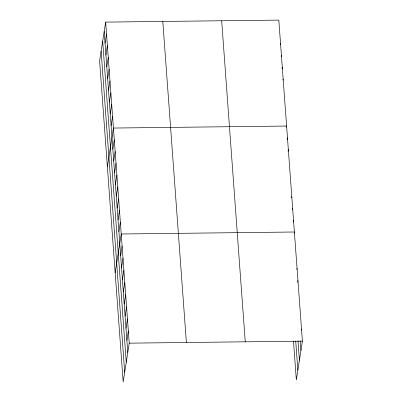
<?xml version="1.0" encoding="UTF-8"?>
<svg xmlns="http://www.w3.org/2000/svg" width="402" height="402" viewBox="0 0 402 402"><rect width="100%" height="100%" fill="white"/><g stroke="black" fill="none" stroke-linecap="round" stroke-linejoin="round"><path stroke-width="0.6" d="M105.661 22.105L99.595 60.843L123.178 381.9L129.243 343.157L105.661 22.105L278.822 20.1L302.404 341.157L296.339 379.895L293.49 341.087M105.053 43.27L106.525 33.874M105.917 55.044L107.389 45.647M106.786 66.817L108.254 57.421M107.651 78.586L109.118 69.189M108.515 90.36L109.987 80.963M109.379 102.133L110.851 92.736M110.243 113.907L111.716 104.505M111.108 125.675L112.58 116.278M107.379 166.795L113.444 128.052L286.606 126.047L286.42 127.223M112.836 149.222L114.309 139.821M113.701 160.991L115.173 151.594M114.565 172.765L116.037 163.368M115.429 184.538L116.902 175.141M116.294 196.307L117.766 186.91M117.158 208.08L118.63 198.683M118.027 219.854L119.494 210.457M118.891 231.622L120.359 222.226M115.158 272.742L121.228 233.999L294.39 231.999L294.204 233.17M120.645 255.526L122.118 246.13M121.535 267.657L123.007 258.255M122.429 279.782L123.896 270.385M123.319 291.912L124.791 282.516M124.208 304.043L125.68 294.641M125.097 316.168L126.57 306.771M125.992 328.298L127.464 318.902M126.881 340.429L128.354 331.032M280.37 44.818L280.551 43.642M281.234 56.592L281.415 55.416M282.008 68.948L282.279 67.189M282.963 80.134L283.149 78.958M287.194 139.584L287.47 137.821M288.058 151.353L288.334 149.594M291.611 197.854L291.792 196.678M292.475 209.628L292.656 208.452M293.249 221.984L293.52 220.226M296.877 269.556L297.058 268.385M297.676 282.274L297.952 280.511M301.329 330.203L301.515 329.027M129.243 343.157L302.404 341.157M300.219 340.851L300.932 350.554M297.993 340.831L299.42 360.237M295.716 341.107L297.857 370.212M221.678 20.763L245.26 341.816M162.805 21.442L186.387 342.499M104.188 31.502L127.771 352.554M102.676 41.185L126.258 362.237M101.113 51.16L124.695 372.217"/></g></svg>
